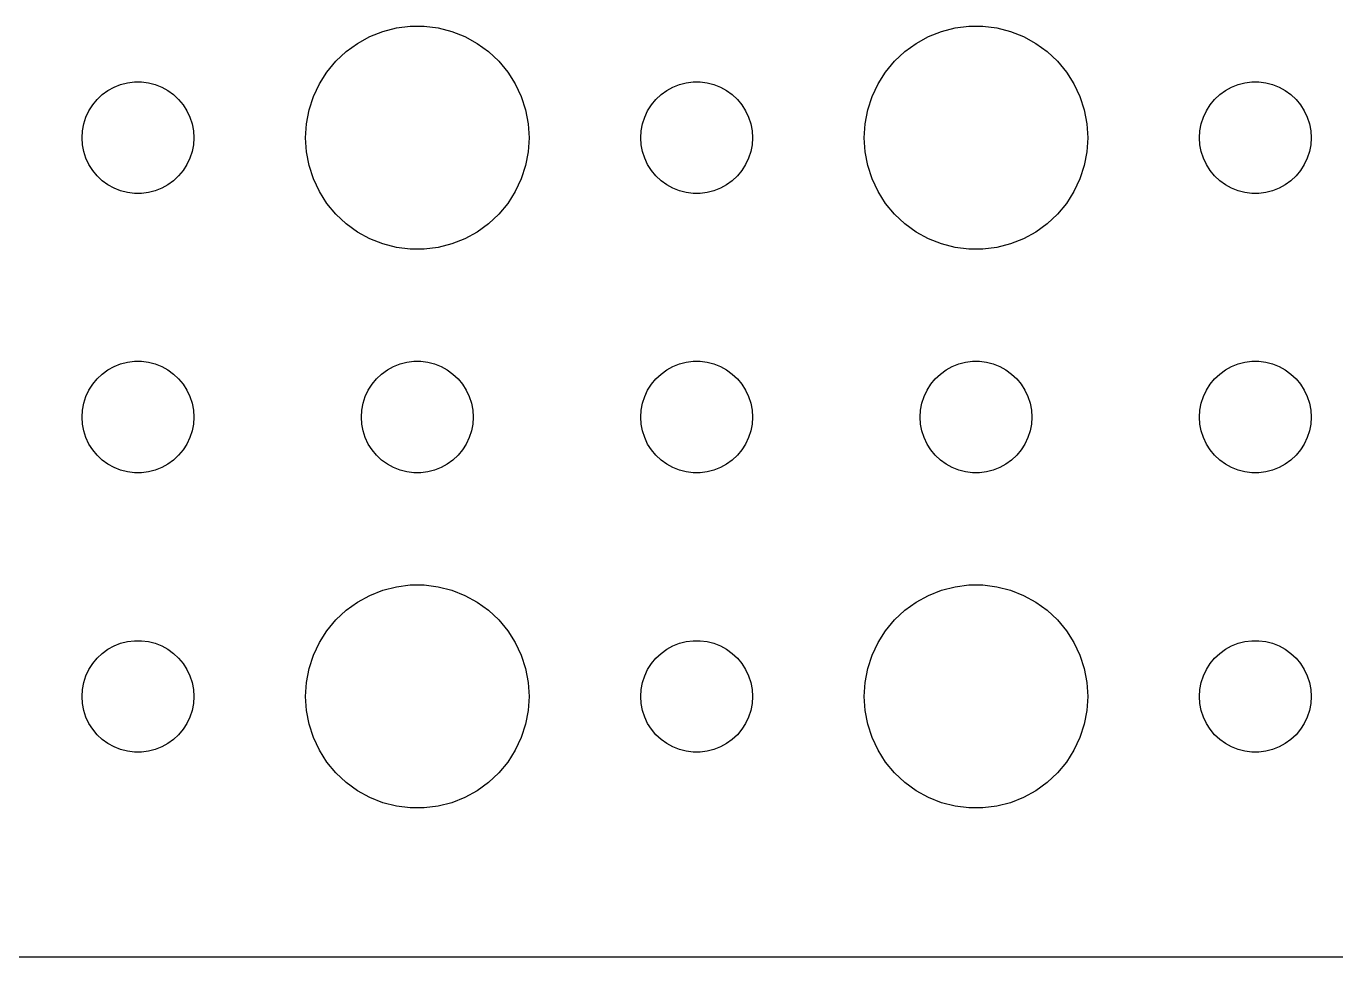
# Model space of a CAD drawing. Header units: metres. Extents: x -134 to 134, y 176 to 508.
# Drawn here: x -3 to 32.16, y 290.01 to 314.99 of the extents above; entities that cross this region are included whole.
import ezdxf

# ---------------------------------------------------------------- set-up
doc = ezdxf.new("R2010")
doc.units = ezdxf.units.M

msp = doc.modelspace()

# ---------------------------------------------------------------- linework, layer by layer
for p, q in [((5.89252, 314.533), (6.22266, 314.714)), ((6.22266, 314.714), (6.57294, 314.853)), ((6.57294, 314.853), (6.93785, 314.947)), ((6.93785, 314.947), (7.31161, 314.994)), ((7.31161, 314.994), (7.68837, 314.994)), ((7.68837, 314.994), (8.06213, 314.947)), ((8.06213, 314.947), (8.42705, 314.853)), ((8.42705, 314.853), (8.77733, 314.714)), ((8.77733, 314.714), (9.10747, 314.533)), ((20.8925, 314.533), (21.2227, 314.714)), ((21.2227, 314.714), (21.5729, 314.853)), ((21.5729, 314.853), (21.9379, 314.947)), ((21.9379, 314.947), (22.3116, 314.994)), ((22.3116, 314.994), (22.6884, 314.994)), ((22.6884, 314.994), (23.0621, 314.947)), ((23.0621, 314.947), (23.427, 314.853)), ((23.427, 314.853), (23.7773, 314.714)), ((23.7773, 314.714), (24.1075, 314.533)), ((5.58772, 314.312), (5.89252, 314.533)), ((9.10747, 314.533), (9.41226, 314.312)), ((20.5877, 314.312), (20.8925, 314.533)), ((24.1075, 314.533), (24.4123, 314.312)), ((5.07294, 313.763), (5.31308, 314.054)), ((5.31308, 314.054), (5.58772, 314.312)), ((9.41226, 314.312), (9.6869, 314.054)), ((9.6869, 314.054), (9.92705, 313.763)), ((20.0729, 313.763), (20.3131, 314.054)), ((20.3131, 314.054), (20.5877, 314.312)), ((24.4123, 314.312), (24.6869, 314.054)), ((24.6869, 314.054), (24.927, 313.763)), ((4.87108, 313.445), (5.07294, 313.763)), ((9.92705, 313.763), (10.1289, 313.445)), ((19.8711, 313.445), (20.0729, 313.763)), ((24.927, 313.763), (25.1289, 313.445)), ((-0.80373, 313.266), (-0.63866, 313.357)), ((-0.63866, 313.357), (-0.46352, 313.427)), ((-0.46352, 313.427), (-0.28107, 313.473)), ((-0.28107, 313.473), (-0.09418, 313.497)), ((-0.09418, 313.497), (0.09418, 313.497)), ((0.09418, 313.497), (0.28107, 313.473)), ((0.28107, 313.473), (0.46352, 313.427)), ((0.46352, 313.427), (0.63866, 313.357)), ((0.63866, 313.357), (0.80373, 313.266)), ((4.71066, 313.104), (4.87108, 313.445)), ((10.1289, 313.445), (10.2893, 313.104)), ((14.1963, 313.266), (14.3613, 313.357)), ((14.3613, 313.357), (14.5365, 313.427)), ((14.5365, 313.427), (14.7189, 313.473)), ((14.7189, 313.473), (14.9058, 313.497)), ((14.9058, 313.497), (15.0942, 313.497)), ((15.0942, 313.497), (15.2811, 313.473)), ((15.2811, 313.473), (15.4635, 313.427)), ((15.4635, 313.427), (15.6387, 313.357)), ((15.6387, 313.357), (15.8037, 313.266)), ((19.7107, 313.104), (19.8711, 313.445)), ((25.1289, 313.445), (25.2893, 313.104)), ((29.1963, 313.266), (29.3613, 313.357)), ((29.3613, 313.357), (29.5365, 313.427)), ((29.5365, 313.427), (29.7189, 313.473)), ((29.7189, 313.473), (29.9058, 313.497)), ((29.9058, 313.497), (30.0942, 313.497)), ((30.0942, 313.497), (30.2811, 313.473)), ((30.2811, 313.473), (30.4635, 313.427)), ((30.4635, 313.427), (30.6387, 313.357)), ((30.6387, 313.357), (30.8037, 313.266)), ((-1.21352, 312.882), (-1.09344, 313.027)), ((-1.09344, 313.027), (-0.95613, 313.156)), ((-0.95613, 313.156), (-0.80373, 313.266)), ((0.80373, 313.266), (0.95613, 313.156)), ((0.95613, 313.156), (1.09344, 313.027)), ((1.09344, 313.027), (1.21352, 312.882)), ((4.59424, 312.746), (4.71066, 313.104)), ((10.2893, 313.104), (10.4057, 312.746)), ((13.7865, 312.882), (13.9065, 313.027)), ((13.9065, 313.027), (14.0439, 313.156)), ((14.0439, 313.156), (14.1963, 313.266)), ((15.8037, 313.266), (15.9561, 313.156)), ((15.9561, 313.156), (16.0934, 313.027)), ((16.0934, 313.027), (16.2135, 312.882)), ((19.5942, 312.746), (19.7107, 313.104)), ((25.2893, 313.104), (25.4057, 312.746)), ((28.7865, 312.882), (28.9065, 313.027)), ((28.9065, 313.027), (29.0439, 313.156)), ((29.0439, 313.156), (29.1963, 313.266)), ((30.8037, 313.266), (30.9561, 313.156)), ((30.9561, 313.156), (31.0934, 313.027)), ((31.0934, 313.027), (31.2135, 312.882)), ((-1.39465, 312.552), (-1.31445, 312.723)), ((-1.31445, 312.723), (-1.21352, 312.882)), ((1.21352, 312.882), (1.31445, 312.723)), ((1.31445, 312.723), (1.39465, 312.552)), ((4.52365, 312.376), (4.59424, 312.746)), ((10.4057, 312.746), (10.4763, 312.376)), ((13.6053, 312.552), (13.6855, 312.723)), ((13.6855, 312.723), (13.7865, 312.882)), ((16.2135, 312.882), (16.3145, 312.723)), ((16.3145, 312.723), (16.3947, 312.552)), ((19.5237, 312.376), (19.5942, 312.746)), ((25.4057, 312.746), (25.4763, 312.376)), ((28.6053, 312.552), (28.6855, 312.723)), ((28.6855, 312.723), (28.7865, 312.882)), ((31.2135, 312.882), (31.3145, 312.723)), ((31.3145, 312.723), (31.3947, 312.552)), ((-1.48816, 312.188), (-1.45287, 312.373)), ((-1.45287, 312.373), (-1.39465, 312.552)), ((1.39465, 312.552), (1.45287, 312.373)), ((1.45287, 312.373), (1.48816, 312.188)), ((4.5, 312), (4.52365, 312.376)), ((10.4763, 312.376), (10.5, 312)), ((13.5118, 312.188), (13.5471, 312.373)), ((13.5471, 312.373), (13.6053, 312.552)), ((16.3947, 312.552), (16.4529, 312.373)), ((16.4529, 312.373), (16.4882, 312.188)), ((19.5, 312), (19.5237, 312.376)), ((25.4763, 312.376), (25.5, 312)), ((28.5118, 312.188), (28.5471, 312.373)), ((28.5471, 312.373), (28.6053, 312.552)), ((31.3947, 312.552), (31.4529, 312.373)), ((31.4529, 312.373), (31.4882, 312.188)), ((-1.5, 312), (-1.48816, 312.188)), ((-1.48816, 311.812), (-1.5, 312)), ((1.48816, 312.188), (1.5, 312)), ((1.5, 312), (1.48816, 311.812)), ((4.52365, 311.624), (4.5, 312)), ((10.5, 312), (10.4763, 311.624)), ((13.5, 312), (13.5118, 312.188)), ((13.5118, 311.812), (13.5, 312)), ((16.4882, 312.188), (16.5, 312)), ((16.5, 312), (16.4882, 311.812)), ((19.5237, 311.624), (19.5, 312)), ((25.5, 312), (25.4763, 311.624)), ((28.5, 312), (28.5118, 312.188)), ((28.5118, 311.812), (28.5, 312)), ((31.4882, 312.188), (31.5, 312)), ((31.5, 312), (31.4882, 311.812)), ((-1.45287, 311.627), (-1.48816, 311.812)), ((-1.39465, 311.448), (-1.45287, 311.627)), ((1.45287, 311.627), (1.39465, 311.448)), ((1.48816, 311.812), (1.45287, 311.627)), ((4.59424, 311.254), (4.52365, 311.624)), ((10.4763, 311.624), (10.4057, 311.254)), ((13.5471, 311.627), (13.5118, 311.812)), ((13.6053, 311.448), (13.5471, 311.627)), ((16.4529, 311.627), (16.3947, 311.448)), ((16.4882, 311.812), (16.4529, 311.627)), ((19.5942, 311.254), (19.5237, 311.624)), ((25.4763, 311.624), (25.4057, 311.254)), ((28.5471, 311.627), (28.5118, 311.812)), ((28.6053, 311.448), (28.5471, 311.627)), ((31.4529, 311.627), (31.3947, 311.448)), ((31.4882, 311.812), (31.4529, 311.627)), ((-1.31445, 311.277), (-1.39465, 311.448)), ((-1.21352, 311.118), (-1.31445, 311.277)), ((1.31445, 311.277), (1.21352, 311.118)), ((1.39465, 311.448), (1.31445, 311.277)), ((4.71066, 310.896), (4.59424, 311.254)), ((10.4057, 311.254), (10.2893, 310.896)), ((13.6855, 311.277), (13.6053, 311.448)), ((13.7865, 311.118), (13.6855, 311.277)), ((16.3145, 311.277), (16.2135, 311.118)), ((16.3947, 311.448), (16.3145, 311.277)), ((19.7107, 310.896), (19.5942, 311.254)), ((25.4057, 311.254), (25.2893, 310.896)), ((28.6855, 311.277), (28.6053, 311.448)), ((28.7865, 311.118), (28.6855, 311.277)), ((31.3145, 311.277), (31.2135, 311.118)), ((31.3947, 311.448), (31.3145, 311.277)), ((-1.09344, 310.973), (-1.21352, 311.118)), ((-0.95613, 310.844), (-1.09344, 310.973)), ((-0.80373, 310.734), (-0.95613, 310.844)), ((0.95613, 310.844), (0.80373, 310.734)), ((1.09344, 310.973), (0.95613, 310.844)), ((1.21352, 311.118), (1.09344, 310.973)), ((4.87108, 310.555), (4.71066, 310.896)), ((10.2893, 310.896), (10.1289, 310.555)), ((13.9065, 310.973), (13.7865, 311.118)), ((14.0439, 310.844), (13.9065, 310.973)), ((14.1963, 310.734), (14.0439, 310.844)), ((15.9561, 310.844), (15.8037, 310.734)), ((16.0934, 310.973), (15.9561, 310.844)), ((16.2135, 311.118), (16.0934, 310.973)), ((19.8711, 310.555), (19.7107, 310.896)), ((25.2893, 310.896), (25.1289, 310.555)), ((28.9065, 310.973), (28.7865, 311.118)), ((29.0439, 310.844), (28.9065, 310.973)), ((29.1963, 310.734), (29.0439, 310.844)), ((30.9561, 310.844), (30.8037, 310.734)), ((31.0934, 310.973), (30.9561, 310.844)), ((31.2135, 311.118), (31.0934, 310.973)), ((-0.63866, 310.643), (-0.80373, 310.734)), ((-0.46352, 310.573), (-0.63866, 310.643)), ((-0.28107, 310.527), (-0.46352, 310.573)), ((-0.09418, 310.503), (-0.28107, 310.527)), ((0.09418, 310.503), (-0.09418, 310.503)), ((0.28107, 310.527), (0.09418, 310.503)), ((0.46352, 310.573), (0.28107, 310.527)), ((0.63866, 310.643), (0.46352, 310.573)), ((0.80373, 310.734), (0.63866, 310.643)), ((5.07294, 310.237), (4.87108, 310.555)), ((10.1289, 310.555), (9.92705, 310.237)), ((14.3613, 310.643), (14.1963, 310.734)), ((14.5365, 310.573), (14.3613, 310.643)), ((14.7189, 310.527), (14.5365, 310.573)), ((14.9058, 310.503), (14.7189, 310.527)), ((15.0942, 310.503), (14.9058, 310.503)), ((15.2811, 310.527), (15.0942, 310.503)), ((15.4635, 310.573), (15.2811, 310.527)), ((15.6387, 310.643), (15.4635, 310.573)), ((15.8037, 310.734), (15.6387, 310.643)), ((20.0729, 310.237), (19.8711, 310.555)), ((25.1289, 310.555), (24.927, 310.237)), ((29.3613, 310.643), (29.1963, 310.734)), ((29.5365, 310.573), (29.3613, 310.643)), ((29.7189, 310.527), (29.5365, 310.573)), ((29.9058, 310.503), (29.7189, 310.527)), ((30.0942, 310.503), (29.9058, 310.503)), ((30.2811, 310.527), (30.0942, 310.503)), ((30.4635, 310.573), (30.2811, 310.527)), ((30.6387, 310.643), (30.4635, 310.573)), ((30.8037, 310.734), (30.6387, 310.643)), ((5.31308, 309.946), (5.07294, 310.237)), ((9.92705, 310.237), (9.6869, 309.946)), ((20.3131, 309.946), (20.0729, 310.237)), ((24.927, 310.237), (24.6869, 309.946)), ((5.58772, 309.688), (5.31308, 309.946)), ((9.6869, 309.946), (9.41226, 309.688)), ((20.5877, 309.688), (20.3131, 309.946)), ((24.6869, 309.946), (24.4123, 309.688)), ((5.89252, 309.467), (5.58772, 309.688)), ((6.22266, 309.286), (5.89252, 309.467)), ((9.10747, 309.467), (8.77733, 309.286)), ((9.41226, 309.688), (9.10747, 309.467)), ((20.8925, 309.467), (20.5877, 309.688)), ((21.2227, 309.286), (20.8925, 309.467)), ((24.1075, 309.467), (23.7773, 309.286)), ((24.4123, 309.688), (24.1075, 309.467)), ((6.57294, 309.147), (6.22266, 309.286)), ((6.93785, 309.053), (6.57294, 309.147)), ((8.42705, 309.147), (8.06213, 309.053)), ((8.77733, 309.286), (8.42705, 309.147)), ((21.5729, 309.147), (21.2227, 309.286)), ((21.9379, 309.053), (21.5729, 309.147)), ((23.427, 309.147), (23.0621, 309.053)), ((23.7773, 309.286), (23.427, 309.147)), ((7.31161, 309.006), (6.93785, 309.053)), ((7.68837, 309.006), (7.31161, 309.006)), ((8.06213, 309.053), (7.68837, 309.006)), ((22.3116, 309.006), (21.9379, 309.053)), ((22.6884, 309.006), (22.3116, 309.006)), ((23.0621, 309.053), (22.6884, 309.006)), ((-0.63866, 305.857), (-0.46352, 305.927)), ((-0.46352, 305.927), (-0.28107, 305.973)), ((-0.28107, 305.973), (-0.09418, 305.997)), ((-0.09418, 305.997), (0.09418, 305.997)), ((0.09418, 305.997), (0.28107, 305.973)), ((0.28107, 305.973), (0.46352, 305.927)), ((0.46352, 305.927), (0.63866, 305.857)), ((6.86133, 305.857), (7.03647, 305.927)), ((7.03647, 305.927), (7.21892, 305.973)), ((7.21892, 305.973), (7.40581, 305.997)), ((7.40581, 305.997), (7.59418, 305.997)), ((7.59418, 305.997), (7.78107, 305.973)), ((7.78107, 305.973), (7.96352, 305.927)), ((7.96352, 305.927), (8.13866, 305.857)), ((14.3613, 305.857), (14.5365, 305.927)), ((14.5365, 305.927), (14.7189, 305.973)), ((14.7189, 305.973), (14.9058, 305.997)), ((14.9058, 305.997), (15.0942, 305.997)), ((15.0942, 305.997), (15.2811, 305.973)), ((15.2811, 305.973), (15.4635, 305.927)), ((15.4635, 305.927), (15.6387, 305.857)), ((21.8613, 305.857), (22.0365, 305.927)), ((22.0365, 305.927), (22.2189, 305.973)), ((22.2189, 305.973), (22.4058, 305.997)), ((22.4058, 305.997), (22.5942, 305.997)), ((22.5942, 305.997), (22.7811, 305.973)), ((22.7811, 305.973), (22.9635, 305.927)), ((22.9635, 305.927), (23.1387, 305.857)), ((29.3613, 305.857), (29.5365, 305.927)), ((29.5365, 305.927), (29.7189, 305.973)), ((29.7189, 305.973), (29.9058, 305.997)), ((29.9058, 305.997), (30.0942, 305.997)), ((30.0942, 305.997), (30.2811, 305.973)), ((30.2811, 305.973), (30.4635, 305.927)), ((30.4635, 305.927), (30.6387, 305.857)), ((-1.09344, 305.527), (-0.95613, 305.656)), ((-0.95613, 305.656), (-0.80373, 305.766)), ((-0.80373, 305.766), (-0.63866, 305.857)), ((0.63866, 305.857), (0.80373, 305.766)), ((0.80373, 305.766), (0.95613, 305.656)), ((0.95613, 305.656), (1.09344, 305.527)), ((6.40654, 305.527), (6.54385, 305.656)), ((6.54385, 305.656), (6.69626, 305.766)), ((6.69626, 305.766), (6.86133, 305.857)), ((8.13866, 305.857), (8.30373, 305.766)), ((8.30373, 305.766), (8.45613, 305.656)), ((8.45613, 305.656), (8.59344, 305.527)), ((13.9065, 305.527), (14.0439, 305.656)), ((14.0439, 305.656), (14.1963, 305.766)), ((14.1963, 305.766), (14.3613, 305.857)), ((15.6387, 305.857), (15.8037, 305.766)), ((15.8037, 305.766), (15.9561, 305.656)), ((15.9561, 305.656), (16.0934, 305.527)), ((21.4065, 305.527), (21.5439, 305.656)), ((21.5439, 305.656), (21.6963, 305.766)), ((21.6963, 305.766), (21.8613, 305.857)), ((23.1387, 305.857), (23.3037, 305.766)), ((23.3037, 305.766), (23.4561, 305.656)), ((23.4561, 305.656), (23.5934, 305.527)), ((28.9065, 305.527), (29.0439, 305.656)), ((29.0439, 305.656), (29.1963, 305.766)), ((29.1963, 305.766), (29.3613, 305.857)), ((30.6387, 305.857), (30.8037, 305.766)), ((30.8037, 305.766), (30.9561, 305.656)), ((30.9561, 305.656), (31.0934, 305.527)), ((-1.39465, 305.052), (-1.31445, 305.223)), ((-1.31445, 305.223), (-1.21352, 305.382)), ((-1.21352, 305.382), (-1.09344, 305.527)), ((1.09344, 305.527), (1.21352, 305.382)), ((1.21352, 305.382), (1.31445, 305.223)), ((1.31445, 305.223), (1.39465, 305.052)), ((6.10533, 305.052), (6.18553, 305.223)), ((6.18553, 305.223), (6.28647, 305.382)), ((6.28647, 305.382), (6.40654, 305.527)), ((8.59344, 305.527), (8.71352, 305.382)), ((8.71352, 305.382), (8.81445, 305.223)), ((8.81445, 305.223), (8.89465, 305.052)), ((13.6053, 305.052), (13.6855, 305.223)), ((13.6855, 305.223), (13.7865, 305.382)), ((13.7865, 305.382), (13.9065, 305.527)), ((16.0934, 305.527), (16.2135, 305.382)), ((16.2135, 305.382), (16.3145, 305.223)), ((16.3145, 305.223), (16.3947, 305.052)), ((21.1053, 305.052), (21.1855, 305.223)), ((21.1855, 305.223), (21.2865, 305.382)), ((21.2865, 305.382), (21.4065, 305.527)), ((23.5934, 305.527), (23.7135, 305.382)), ((23.7135, 305.382), (23.8145, 305.223)), ((23.8145, 305.223), (23.8947, 305.052)), ((28.6053, 305.052), (28.6855, 305.223)), ((28.6855, 305.223), (28.7865, 305.382)), ((28.7865, 305.382), (28.9065, 305.527)), ((31.0934, 305.527), (31.2135, 305.382)), ((31.2135, 305.382), (31.3145, 305.223)), ((31.3145, 305.223), (31.3947, 305.052)), ((-1.48816, 304.688), (-1.45287, 304.873)), ((-1.45287, 304.873), (-1.39465, 305.052)), ((1.39465, 305.052), (1.45287, 304.873)), ((1.45287, 304.873), (1.48816, 304.688)), ((6.01183, 304.688), (6.04712, 304.873)), ((6.04712, 304.873), (6.10533, 305.052)), ((8.89465, 305.052), (8.95287, 304.873)), ((8.95287, 304.873), (8.98816, 304.688)), ((13.5118, 304.688), (13.5471, 304.873)), ((13.5471, 304.873), (13.6053, 305.052)), ((16.3947, 305.052), (16.4529, 304.873)), ((16.4529, 304.873), (16.4882, 304.688)), ((21.0118, 304.688), (21.0471, 304.873)), ((21.0471, 304.873), (21.1053, 305.052)), ((23.8947, 305.052), (23.9529, 304.873)), ((23.9529, 304.873), (23.9882, 304.688)), ((28.5118, 304.688), (28.5471, 304.873)), ((28.5471, 304.873), (28.6053, 305.052)), ((31.3947, 305.052), (31.4529, 304.873)), ((31.4529, 304.873), (31.4882, 304.688)), ((-1.5, 304.5), (-1.48816, 304.688)), ((-1.48816, 304.312), (-1.5, 304.5)), ((1.48816, 304.688), (1.5, 304.5)), ((1.5, 304.5), (1.48816, 304.312)), ((6, 304.5), (6.01183, 304.688)), ((6.01183, 304.312), (6, 304.5)), ((8.98816, 304.688), (9, 304.5)), ((9, 304.5), (8.98816, 304.312)), ((13.5, 304.5), (13.5118, 304.688)), ((13.5118, 304.312), (13.5, 304.5)), ((16.4882, 304.688), (16.5, 304.5)), ((16.5, 304.5), (16.4882, 304.312)), ((21, 304.5), (21.0118, 304.688)), ((21.0118, 304.312), (21, 304.5)), ((23.9882, 304.688), (24, 304.5)), ((24, 304.5), (23.9882, 304.312)), ((28.5, 304.5), (28.5118, 304.688)), ((28.5118, 304.312), (28.5, 304.5)), ((31.4882, 304.688), (31.5, 304.5)), ((31.5, 304.5), (31.4882, 304.312)), ((-1.45287, 304.127), (-1.48816, 304.312)), ((1.48816, 304.312), (1.45287, 304.127)), ((6.04712, 304.127), (6.01183, 304.312)), ((8.98816, 304.312), (8.95287, 304.127)), ((13.5471, 304.127), (13.5118, 304.312)), ((16.4882, 304.312), (16.4529, 304.127)), ((21.0471, 304.127), (21.0118, 304.312)), ((23.9882, 304.312), (23.9529, 304.127)), ((28.5471, 304.127), (28.5118, 304.312)), ((31.4882, 304.312), (31.4529, 304.127)), ((-1.39465, 303.948), (-1.45287, 304.127)), ((-1.31445, 303.777), (-1.39465, 303.948)), ((1.39465, 303.948), (1.31445, 303.777)), ((1.45287, 304.127), (1.39465, 303.948)), ((6.10533, 303.948), (6.04712, 304.127)), ((6.18553, 303.777), (6.10533, 303.948)), ((8.89465, 303.948), (8.81445, 303.777)), ((8.95287, 304.127), (8.89465, 303.948)), ((13.6053, 303.948), (13.5471, 304.127)), ((13.6855, 303.777), (13.6053, 303.948)), ((16.3947, 303.948), (16.3145, 303.777)), ((16.4529, 304.127), (16.3947, 303.948)), ((21.1053, 303.948), (21.0471, 304.127)), ((21.1855, 303.777), (21.1053, 303.948)), ((23.8947, 303.948), (23.8145, 303.777)), ((23.9529, 304.127), (23.8947, 303.948)), ((28.6053, 303.948), (28.5471, 304.127)), ((28.6855, 303.777), (28.6053, 303.948)), ((31.3947, 303.948), (31.3145, 303.777)), ((31.4529, 304.127), (31.3947, 303.948)), ((-1.21352, 303.618), (-1.31445, 303.777)), ((-1.09344, 303.473), (-1.21352, 303.618)), ((-0.95613, 303.344), (-1.09344, 303.473)), ((1.09344, 303.473), (0.95613, 303.344)), ((1.21352, 303.618), (1.09344, 303.473)), ((1.31445, 303.777), (1.21352, 303.618)), ((6.28647, 303.618), (6.18553, 303.777)), ((6.40654, 303.473), (6.28647, 303.618)), ((6.54385, 303.344), (6.40654, 303.473)), ((8.59344, 303.473), (8.45613, 303.344)), ((8.71352, 303.618), (8.59344, 303.473)), ((8.81445, 303.777), (8.71352, 303.618)), ((13.7865, 303.618), (13.6855, 303.777)), ((13.9065, 303.473), (13.7865, 303.618)), ((14.0439, 303.344), (13.9065, 303.473)), ((16.0934, 303.473), (15.9561, 303.344)), ((16.2135, 303.618), (16.0934, 303.473)), ((16.3145, 303.777), (16.2135, 303.618)), ((21.2865, 303.618), (21.1855, 303.777)), ((21.4065, 303.473), (21.2865, 303.618)), ((21.5439, 303.344), (21.4065, 303.473)), ((23.5934, 303.473), (23.4561, 303.344)), ((23.7135, 303.618), (23.5934, 303.473)), ((23.8145, 303.777), (23.7135, 303.618)), ((28.7865, 303.618), (28.6855, 303.777)), ((28.9065, 303.473), (28.7865, 303.618)), ((29.0439, 303.344), (28.9065, 303.473)), ((31.0934, 303.473), (30.9561, 303.344)), ((31.2135, 303.618), (31.0934, 303.473)), ((31.3145, 303.777), (31.2135, 303.618)), ((-0.80373, 303.234), (-0.95613, 303.344)), ((-0.63866, 303.143), (-0.80373, 303.234)), ((-0.46352, 303.073), (-0.63866, 303.143)), ((0.63866, 303.143), (0.46352, 303.073)), ((0.80373, 303.234), (0.63866, 303.143)), ((0.95613, 303.344), (0.80373, 303.234)), ((6.69626, 303.234), (6.54385, 303.344)), ((6.86133, 303.143), (6.69626, 303.234)), ((7.03647, 303.073), (6.86133, 303.143)), ((8.13866, 303.143), (7.96352, 303.073)), ((8.30373, 303.234), (8.13866, 303.143)), ((8.45613, 303.344), (8.30373, 303.234)), ((14.1963, 303.234), (14.0439, 303.344)), ((14.3613, 303.143), (14.1963, 303.234)), ((14.5365, 303.073), (14.3613, 303.143)), ((15.6387, 303.143), (15.4635, 303.073)), ((15.8037, 303.234), (15.6387, 303.143)), ((15.9561, 303.344), (15.8037, 303.234)), ((21.6963, 303.234), (21.5439, 303.344)), ((21.8613, 303.143), (21.6963, 303.234)), ((22.0365, 303.073), (21.8613, 303.143)), ((23.1387, 303.143), (22.9635, 303.073)), ((23.3037, 303.234), (23.1387, 303.143)), ((23.4561, 303.344), (23.3037, 303.234)), ((29.1963, 303.234), (29.0439, 303.344)), ((29.3613, 303.143), (29.1963, 303.234)), ((29.5365, 303.073), (29.3613, 303.143)), ((30.6387, 303.143), (30.4635, 303.073)), ((30.8037, 303.234), (30.6387, 303.143)), ((30.9561, 303.344), (30.8037, 303.234)), ((-0.28107, 303.027), (-0.46352, 303.073)), ((-0.09418, 303.003), (-0.28107, 303.027)), ((0.09418, 303.003), (-0.09418, 303.003)), ((0.28107, 303.027), (0.09418, 303.003)), ((0.46352, 303.073), (0.28107, 303.027)), ((7.21892, 303.027), (7.03647, 303.073)), ((7.40581, 303.003), (7.21892, 303.027)), ((7.59418, 303.003), (7.40581, 303.003)), ((7.78107, 303.027), (7.59418, 303.003)), ((7.96352, 303.073), (7.78107, 303.027)), ((14.7189, 303.027), (14.5365, 303.073)), ((14.9058, 303.003), (14.7189, 303.027)), ((15.0942, 303.003), (14.9058, 303.003)), ((15.2811, 303.027), (15.0942, 303.003)), ((15.4635, 303.073), (15.2811, 303.027)), ((22.2189, 303.027), (22.0365, 303.073)), ((22.4058, 303.003), (22.2189, 303.027)), ((22.5942, 303.003), (22.4058, 303.003)), ((22.7811, 303.027), (22.5942, 303.003)), ((22.9635, 303.073), (22.7811, 303.027)), ((29.7189, 303.027), (29.5365, 303.073)), ((29.9058, 303.003), (29.7189, 303.027)), ((30.0942, 303.003), (29.9058, 303.003)), ((30.2811, 303.027), (30.0942, 303.003)), ((30.4635, 303.073), (30.2811, 303.027)), ((6.57294, 299.853), (6.93785, 299.947)), ((6.93785, 299.947), (7.31161, 299.994)), ((7.31161, 299.994), (7.68837, 299.994)), ((7.68837, 299.994), (8.06213, 299.947)), ((8.06213, 299.947), (8.42705, 299.853)), ((21.5729, 299.853), (21.9379, 299.947)), ((21.9379, 299.947), (22.3116, 299.994)), ((22.3116, 299.994), (22.6884, 299.994)), ((22.6884, 299.994), (23.0621, 299.947)), ((23.0621, 299.947), (23.427, 299.853)), ((5.89252, 299.533), (6.22266, 299.714)), ((6.22266, 299.714), (6.57294, 299.853)), ((8.42705, 299.853), (8.77733, 299.714)), ((8.77733, 299.714), (9.10747, 299.533)), ((20.8925, 299.533), (21.2227, 299.714)), ((21.2227, 299.714), (21.5729, 299.853)), ((23.427, 299.853), (23.7773, 299.714)), ((23.7773, 299.714), (24.1075, 299.533)), ((5.31308, 299.054), (5.58772, 299.312)), ((5.58772, 299.312), (5.89252, 299.533)), ((9.10747, 299.533), (9.41226, 299.312)), ((9.41226, 299.312), (9.6869, 299.054)), ((20.3131, 299.054), (20.5877, 299.312)), ((20.5877, 299.312), (20.8925, 299.533)), ((24.1075, 299.533), (24.4123, 299.312)), ((24.4123, 299.312), (24.6869, 299.054)), ((5.07294, 298.763), (5.31308, 299.054)), ((9.6869, 299.054), (9.92705, 298.763)), ((20.0729, 298.763), (20.3131, 299.054)), ((24.6869, 299.054), (24.927, 298.763)), ((4.87108, 298.445), (5.07294, 298.763)), ((9.92705, 298.763), (10.1289, 298.445)), ((19.8711, 298.445), (20.0729, 298.763)), ((24.927, 298.763), (25.1289, 298.445)), ((-0.95613, 298.156), (-0.80373, 298.266)), ((-0.80373, 298.266), (-0.63866, 298.357)), ((-0.63866, 298.357), (-0.46352, 298.427)), ((-0.46352, 298.427), (-0.28107, 298.473)), ((-0.28107, 298.473), (-0.09418, 298.497)), ((-0.09418, 298.497), (0.09418, 298.497)), ((0.09418, 298.497), (0.28107, 298.473)), ((0.28107, 298.473), (0.46352, 298.427)), ((0.46352, 298.427), (0.63866, 298.357)), ((0.63866, 298.357), (0.80373, 298.266)), ((0.80373, 298.266), (0.95613, 298.156)), ((4.71066, 298.104), (4.87108, 298.445)), ((10.1289, 298.445), (10.2893, 298.104)), ((14.0439, 298.156), (14.1963, 298.266)), ((14.1963, 298.266), (14.3613, 298.357)), ((14.3613, 298.357), (14.5365, 298.427)), ((14.5365, 298.427), (14.7189, 298.473)), ((14.7189, 298.473), (14.9058, 298.497)), ((14.9058, 298.497), (15.0942, 298.497)), ((15.0942, 298.497), (15.2811, 298.473)), ((15.2811, 298.473), (15.4635, 298.427)), ((15.4635, 298.427), (15.6387, 298.357)), ((15.6387, 298.357), (15.8037, 298.266)), ((15.8037, 298.266), (15.9561, 298.156)), ((19.7107, 298.104), (19.8711, 298.445)), ((25.1289, 298.445), (25.2893, 298.104)), ((29.0439, 298.156), (29.1963, 298.266)), ((29.1963, 298.266), (29.3613, 298.357)), ((29.3613, 298.357), (29.5365, 298.427)), ((29.5365, 298.427), (29.7189, 298.473)), ((29.7189, 298.473), (29.9058, 298.497)), ((29.9058, 298.497), (30.0942, 298.497)), ((30.0942, 298.497), (30.2811, 298.473)), ((30.2811, 298.473), (30.4635, 298.427)), ((30.4635, 298.427), (30.6387, 298.357)), ((30.6387, 298.357), (30.8037, 298.266)), ((30.8037, 298.266), (30.9561, 298.156)), ((-1.31445, 297.723), (-1.21352, 297.882)), ((-1.21352, 297.882), (-1.09344, 298.027)), ((-1.09344, 298.027), (-0.95613, 298.156)), ((0.95613, 298.156), (1.09344, 298.027)), ((1.09344, 298.027), (1.21352, 297.882)), ((1.21352, 297.882), (1.31445, 297.723)), ((4.59424, 297.746), (4.71066, 298.104)), ((10.2893, 298.104), (10.4057, 297.746)), ((13.6855, 297.723), (13.7865, 297.882)), ((13.7865, 297.882), (13.9065, 298.027)), ((13.9065, 298.027), (14.0439, 298.156)), ((15.9561, 298.156), (16.0934, 298.027)), ((16.0934, 298.027), (16.2135, 297.882)), ((16.2135, 297.882), (16.3145, 297.723)), ((19.5942, 297.746), (19.7107, 298.104)), ((25.2893, 298.104), (25.4057, 297.746)), ((28.6855, 297.723), (28.7865, 297.882)), ((28.7865, 297.882), (28.9065, 298.027)), ((28.9065, 298.027), (29.0439, 298.156)), ((30.9561, 298.156), (31.0934, 298.027)), ((31.0934, 298.027), (31.2135, 297.882)), ((31.2135, 297.882), (31.3145, 297.723)), ((-1.45287, 297.373), (-1.39465, 297.552)), ((-1.39465, 297.552), (-1.31445, 297.723)), ((1.31445, 297.723), (1.39465, 297.552)), ((1.39465, 297.552), (1.45287, 297.373)), ((4.52365, 297.376), (4.59424, 297.746)), ((10.4057, 297.746), (10.4763, 297.376)), ((13.5471, 297.373), (13.6053, 297.552)), ((13.6053, 297.552), (13.6855, 297.723)), ((16.3145, 297.723), (16.3947, 297.552)), ((16.3947, 297.552), (16.4529, 297.373)), ((19.5237, 297.376), (19.5942, 297.746)), ((25.4057, 297.746), (25.4763, 297.376)), ((28.5471, 297.373), (28.6053, 297.552)), ((28.6053, 297.552), (28.6855, 297.723)), ((31.3145, 297.723), (31.3947, 297.552)), ((31.3947, 297.552), (31.4529, 297.373)), ((-1.5, 297), (-1.48816, 297.188)), ((-1.48816, 297.188), (-1.45287, 297.373)), ((1.45287, 297.373), (1.48816, 297.188)), ((1.48816, 297.188), (1.5, 297)), ((4.5, 297), (4.52365, 297.376)), ((10.4763, 297.376), (10.5, 297)), ((13.5, 297), (13.5118, 297.188)), ((13.5118, 297.188), (13.5471, 297.373)), ((16.4529, 297.373), (16.4882, 297.188)), ((16.4882, 297.188), (16.5, 297)), ((19.5, 297), (19.5237, 297.376)), ((25.4763, 297.376), (25.5, 297)), ((28.5, 297), (28.5118, 297.188)), ((28.5118, 297.188), (28.5471, 297.373)), ((31.4529, 297.373), (31.4882, 297.188)), ((31.4882, 297.188), (31.5, 297)), ((-1.48816, 296.812), (-1.5, 297)), ((-1.45287, 296.627), (-1.48816, 296.812)), ((1.48816, 296.812), (1.45287, 296.627)), ((1.5, 297), (1.48816, 296.812)), ((4.52365, 296.624), (4.5, 297)), ((10.5, 297), (10.4763, 296.624)), ((13.5118, 296.812), (13.5, 297)), ((13.5471, 296.627), (13.5118, 296.812)), ((16.4882, 296.812), (16.4529, 296.627)), ((16.5, 297), (16.4882, 296.812)), ((19.5237, 296.624), (19.5, 297)), ((25.5, 297), (25.4763, 296.624)), ((28.5118, 296.812), (28.5, 297)), ((28.5471, 296.627), (28.5118, 296.812)), ((31.4882, 296.812), (31.4529, 296.627)), ((31.5, 297), (31.4882, 296.812)), ((-1.39465, 296.448), (-1.45287, 296.627)), ((-1.31445, 296.277), (-1.39465, 296.448)), ((1.39465, 296.448), (1.31445, 296.277)), ((1.45287, 296.627), (1.39465, 296.448)), ((4.59424, 296.254), (4.52365, 296.624)), ((10.4763, 296.624), (10.4057, 296.254)), ((13.6053, 296.448), (13.5471, 296.627)), ((13.6855, 296.277), (13.6053, 296.448)), ((16.3947, 296.448), (16.3145, 296.277)), ((16.4529, 296.627), (16.3947, 296.448)), ((19.5942, 296.254), (19.5237, 296.624)), ((25.4763, 296.624), (25.4057, 296.254)), ((28.6053, 296.448), (28.5471, 296.627)), ((28.6855, 296.277), (28.6053, 296.448)), ((31.3947, 296.448), (31.3145, 296.277)), ((31.4529, 296.627), (31.3947, 296.448)), ((-1.21352, 296.118), (-1.31445, 296.277)), ((-1.09344, 295.973), (-1.21352, 296.118)), ((1.21352, 296.118), (1.09344, 295.973)), ((1.31445, 296.277), (1.21352, 296.118)), ((4.71066, 295.896), (4.59424, 296.254)), ((10.4057, 296.254), (10.2893, 295.896)), ((13.7865, 296.118), (13.6855, 296.277)), ((13.9065, 295.973), (13.7865, 296.118)), ((16.2135, 296.118), (16.0934, 295.973)), ((16.3145, 296.277), (16.2135, 296.118)), ((19.7107, 295.896), (19.5942, 296.254)), ((25.4057, 296.254), (25.2893, 295.896)), ((28.7865, 296.118), (28.6855, 296.277)), ((28.9065, 295.973), (28.7865, 296.118)), ((31.2135, 296.118), (31.0934, 295.973)), ((31.3145, 296.277), (31.2135, 296.118)), ((-0.95613, 295.844), (-1.09344, 295.973)), ((-0.80373, 295.734), (-0.95613, 295.844)), ((-0.63866, 295.643), (-0.80373, 295.734)), ((0.80373, 295.734), (0.63866, 295.643)), ((0.95613, 295.844), (0.80373, 295.734)), ((1.09344, 295.973), (0.95613, 295.844)), ((4.87108, 295.555), (4.71066, 295.896)), ((10.2893, 295.896), (10.1289, 295.555)), ((14.0439, 295.844), (13.9065, 295.973)), ((14.1963, 295.734), (14.0439, 295.844)), ((14.3613, 295.643), (14.1963, 295.734)), ((15.8037, 295.734), (15.6387, 295.643)), ((15.9561, 295.844), (15.8037, 295.734)), ((16.0934, 295.973), (15.9561, 295.844)), ((19.8711, 295.555), (19.7107, 295.896)), ((25.2893, 295.896), (25.1289, 295.555)), ((29.0439, 295.844), (28.9065, 295.973)), ((29.1963, 295.734), (29.0439, 295.844)), ((29.3613, 295.643), (29.1963, 295.734)), ((30.8037, 295.734), (30.6387, 295.643)), ((30.9561, 295.844), (30.8037, 295.734)), ((31.0934, 295.973), (30.9561, 295.844)), ((-0.46352, 295.573), (-0.63866, 295.643)), ((-0.28107, 295.527), (-0.46352, 295.573)), ((-0.09418, 295.503), (-0.28107, 295.527)), ((0.09418, 295.503), (-0.09418, 295.503)), ((0.28107, 295.527), (0.09418, 295.503)), ((0.46352, 295.573), (0.28107, 295.527)), ((0.63866, 295.643), (0.46352, 295.573)), ((5.07294, 295.237), (4.87108, 295.555)), ((10.1289, 295.555), (9.92705, 295.237)), ((14.5365, 295.573), (14.3613, 295.643)), ((14.7189, 295.527), (14.5365, 295.573)), ((14.9058, 295.503), (14.7189, 295.527)), ((15.0942, 295.503), (14.9058, 295.503)), ((15.2811, 295.527), (15.0942, 295.503)), ((15.4635, 295.573), (15.2811, 295.527)), ((15.6387, 295.643), (15.4635, 295.573)), ((20.0729, 295.237), (19.8711, 295.555)), ((25.1289, 295.555), (24.927, 295.237)), ((29.5365, 295.573), (29.3613, 295.643)), ((29.7189, 295.527), (29.5365, 295.573)), ((29.9058, 295.503), (29.7189, 295.527)), ((30.0942, 295.503), (29.9058, 295.503)), ((30.2811, 295.527), (30.0942, 295.503)), ((30.4635, 295.573), (30.2811, 295.527)), ((30.6387, 295.643), (30.4635, 295.573)), ((5.31308, 294.946), (5.07294, 295.237)), ((9.92705, 295.237), (9.6869, 294.946)), ((20.3131, 294.946), (20.0729, 295.237)), ((24.927, 295.237), (24.6869, 294.946)), ((5.58772, 294.688), (5.31308, 294.946)), ((5.89252, 294.467), (5.58772, 294.688)), ((9.41226, 294.688), (9.10747, 294.467)), ((9.6869, 294.946), (9.41226, 294.688)), ((20.5877, 294.688), (20.3131, 294.946)), ((20.8925, 294.467), (20.5877, 294.688)), ((24.4123, 294.688), (24.1075, 294.467)), ((24.6869, 294.946), (24.4123, 294.688)), ((6.22266, 294.286), (5.89252, 294.467)), ((9.10747, 294.467), (8.77733, 294.286)), ((21.2227, 294.286), (20.8925, 294.467)), ((24.1075, 294.467), (23.7773, 294.286)), ((6.57294, 294.147), (6.22266, 294.286)), ((6.93785, 294.053), (6.57294, 294.147)), ((7.31161, 294.006), (6.93785, 294.053)), ((7.68837, 294.006), (7.31161, 294.006)), ((8.06213, 294.053), (7.68837, 294.006)), ((8.42705, 294.147), (8.06213, 294.053)), ((8.77733, 294.286), (8.42705, 294.147)), ((21.5729, 294.147), (21.2227, 294.286)), ((21.9379, 294.053), (21.5729, 294.147)), ((22.3116, 294.006), (21.9379, 294.053)), ((22.6884, 294.006), (22.3116, 294.006)), ((23.0621, 294.053), (22.6884, 294.006)), ((23.427, 294.147), (23.0621, 294.053)), ((23.7773, 294.286), (23.427, 294.147)), ((-129.814, 290.01), (129.814, 290.01))]:
    msp.add_line(p, q)

doc.saveas('drawing.dxf')
